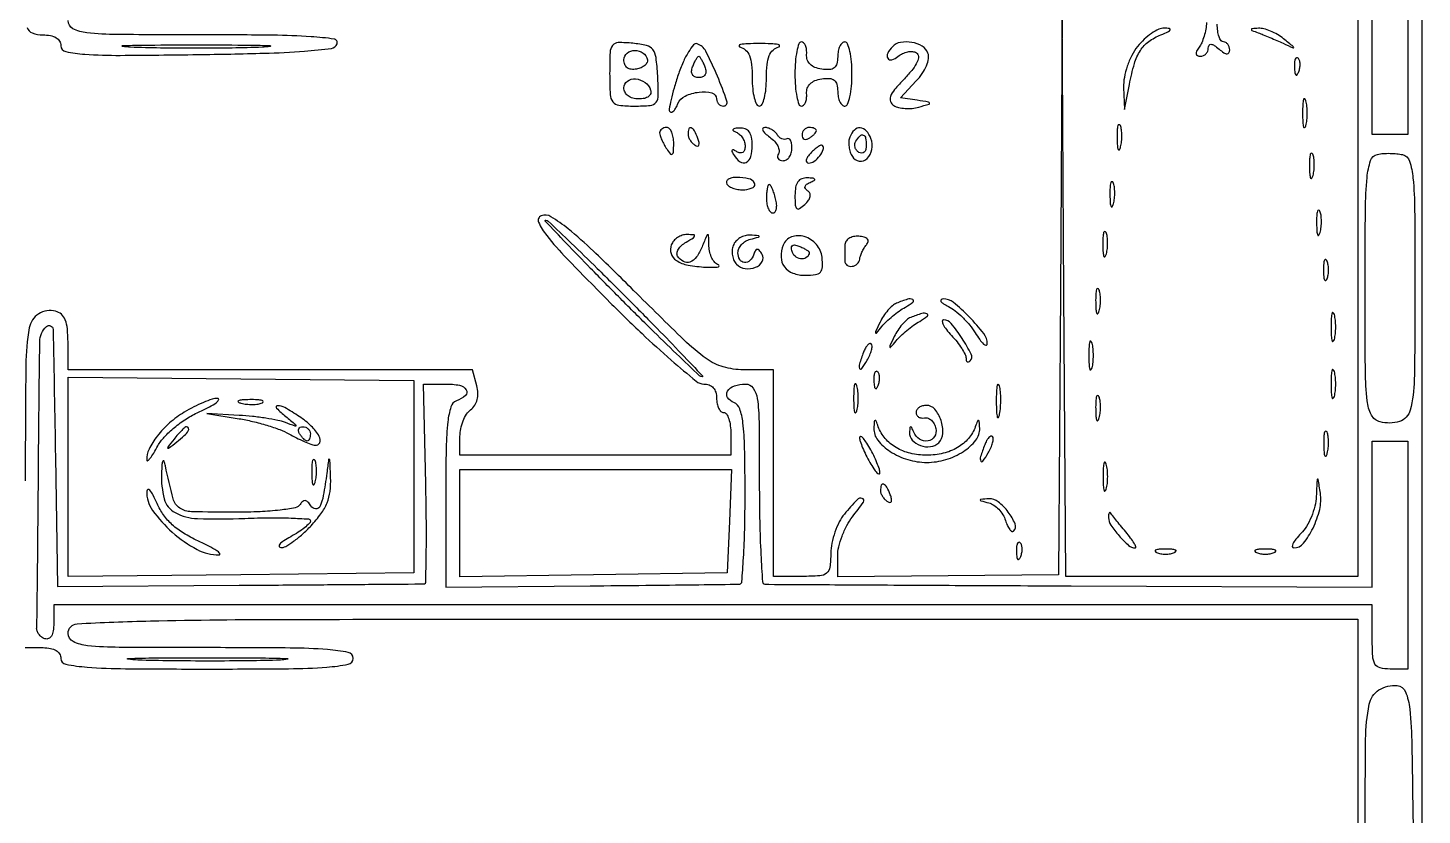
# Model space of a CAD drawing. Extents: x 21 to 512, y 29 to 785.
# Drawn here: x 316.4 to 512, y 486.5 to 597 of the extents above; entities that cross this region are included whole.
import ezdxf

# ---------------------------------------------------------------- set-up
doc = ezdxf.new("R2010")
doc.units = 0
doc.header["$MEASUREMENT"] = 0

msp = doc.modelspace()

# ---------------------------------------------------------------- linework, layer by layer
for points in [[(509.852998, 783.767273, -0.000007), (509.926562, 754.278329, -0.000388)], [(512, 407), (512, 785), (290.988282, 785), (69.976564, 785), (70.000114, 706.75, -0.000064), (70.026936, 552.551649, -0.002407), (69.861283, 517.802624, -0.003512), (69.557707, 499.52133, -0.40731), (68, 498, 0.043375), (67.234359, 497.933456, 0.063112), (66.5875, 497.733751, 0.082769), (66.149557, 497.440102, 0.206609), (66, 497.09362, 0.242293), (66.156532, 496.78956, 0.107245), (66.583207, 496.606, 0.070952), (67.224679, 496.573298, 0.041285), (67.985385, 496.706429, -0.400173), (69.17084, 496.05027, -0.057548), (69.742451, 493.061718, -0.015459), (70.026669, 486.471388, -0.000903), (70.235385, 466.362809)], [(254.000125, 508.75, 0.000018), (254.008642, 537.806015, 0.000026), (254.013845, 563.209735, 0.000011), (254.016678, 584.980248, 0.000571)], [(349.098051, 599.965561, -0.000326), (401.937851, 600)], [(503, 600), (503, 560), (503, 520), (482.511474, 520), (462.022949, 520), (461.749669, 559.75), (461.47639, 599.5), (461.238195, 559.86928), (461, 520.23856), (445.5, 520.081997), (430, 519.925433), (430, 522.827858, -0.057167), (430.149423, 524.130477, -0.032445), (430.60882, 525.651685, -0.031979), (431.27893, 527.143865, -0.045153), (432.07258, 528.365141, 0.014757), (433.60824, 530.440646, 0.498492), (433.442551, 530.945037, 0.29571), (432.716624, 530.762376, 0.013498), (430.943562, 528.75, 0.056818), (430.221783, 527.65254, 0.033501), (429.608141, 526.20625, 0.033138), (429.183207, 524.659053, 0.047924), (429.033269, 523.25, -0.027903), (428.903046, 521.280604, -0.195098), (428.444408, 520.455204, -0.154839), (427.477549, 520.07905, -0.015949), (425, 520), (421, 520), (421, 534.5), (421, 549), (416.765647, 549, -0.070645), (413.946247, 549.400349, -0.086206), (411.554991, 550.567562, -0.035987), (408.420313, 553.197303, -0.003502), (401.357398, 560.142197, 0.004946), (395.709103, 565.664127, 0.021288), (392.181108, 568.768575, 0.031962), (389.768764, 570.473182, 0.233526), (388.400102, 570.600039, 0.429585), (388.030274, 569.707686, 0.063214), (389.162818, 567.838986, 0.024553), (391.991887, 564.61482, 0.003665), (398.042038, 558.457842, 0.007208), (402.548151, 554.067354, 0.010703), (406.630037, 550.365741, 0.006102), (410.135793, 547.395029, 0.174429), (411.233688, 547, -0.09391), (411.966254, 546.861185, -0.11876), (412.529211, 546.466924, -0.109746), (412.880149, 545.831822, -0.071671), (413, 545, 0.048028), (413.073693, 544.234582, 0.068025), (413.29375, 543.5875, 0.088204), (413.618118, 543.151477, 0.191087), (414, 543, -0.254951), (414.384262, 542.790443, -0.06271), (414.70625, 542.11875, -0.048861), (414.927234, 541.149251, -0.031626), (415, 540), (415, 537), (396, 537), (377, 537), (377, 539.639757, -0.05016), (377.109835, 540.731847, -0.044139), (377.436041, 541.83022, -0.046574), (377.915348, 542.773814, -0.09164), (378.484395, 543.389757, 0.087616), (379.063398, 544.006524, 0.080667), (379.416672, 544.801752, 0.073499), (379.519965, 545.734091, 0.056217), (379.367763, 546.75), (378.766737, 549), (350.383369, 549), (322, 549), (322, 552.883369, 0.023826), (321.910535, 554.759752, 0.072179), (321.608121, 555.998768, 0.112714), (321.064609, 556.77976, 0.121737), (320.25, 557.220612, 0.207787), (317.889253, 556.849372, 0.210111), (316.563682, 554.873347, 0.041833), (316.076703, 549.655699, 0.002362), (316, 533.416667)], [(316.273674, 597.033285, 0.241785), (316.97448, 596.266877, 0.089139), (318.459558, 596, -0.045561), (319.533199, 595.901965, -0.089621), (320.332601, 595.600263, -0.121768), (320.82176, 595.114429, -0.137473), (321, 594.478407, 0.353465), (321.673955, 593.644161, 0.036677), (324.35462, 593.270651, 0.01764), (329.328073, 593.122174, 0.002184), (340.167462, 593.228407, 0.003152), (349.495529, 593.419402, 0.012692), (355.185962, 593.716482, 0.012105), (358.962174, 594.102048, 0.288545), (359.750795, 594.75, 0.468878), (359.344119, 595.404892, 0.017839), (356.096364, 595.739073, 0.013991), (350.742666, 595.947342, 0.002726), (341.083333, 596, -0.001639), (328.888319, 596.03997, -0.024472), (324.635417, 596.276201, -0.094007), (322.692204, 596.860074, -0.279841), (322, 598, -0.395179)], [(481.760931, 597.75, -0.033718), (481.647577, 596.796882, -0.027099), (481.402127, 595.79375, -0.027863), (481.071827, 594.888508, -0.060579), (480.700636, 594.25, 0.038836), (480.349071, 593.701467, 0.159567), (480.280896, 593.317815, 0.263522), (480.460502, 593.08444, 0.100218), (480.877555, 593, 0.099038), (481.305923, 593.08569, 0.097945), (481.670282, 593.329718, 0.097945), (481.91431, 593.694077, 0.099038), (482, 594.122445, -0.122183), (482.101643, 594.532179, -0.300026), (482.361364, 594.674576, -0.128583), (482.808783, 594.51771, -0.024942), (483.5, 594, 0.024942), (484.191217, 593.48229, 0.128583), (484.638636, 593.325424, 0.300026), (484.898357, 593.467821, 0.122183), (485, 593.877555, 0.076408), (484.934084, 594.306381, 0.089515), (484.742969, 594.670282, 0.100753), (484.458694, 594.91355, 0.127432), (484.125, 595, -0.247457), (483.789117, 595.177076, -0.066043), (483.507031, 595.734375, -0.050979), (483.313744, 596.542375, -0.033246), (483.25, 597.5, -0.113665)], [(316, 510), (318.5, 510, -0.04716), (319.543379, 509.90137, -0.088208), (320.333333, 509.6, -0.118484), (320.822179, 509.11998, -0.140575), (321, 508.5, 0.358821), (321.686378, 507.666708, 0.029936), (324.666667, 507.268293, 0.01614), (330.053506, 507.04858, 0.002122), (341.5, 507, 0.002122), (352.946494, 507.04858, 0.01614), (358.333333, 507.268293, 0.029936), (361.313622, 507.666708, 0.358821), (362, 508.5, 0.357), (361.320108, 509.33087, 0.031097), (358.416667, 509.73125, 0.016532), (353.155978, 509.951266, 0.002184), (342, 510, -0.001547), (329.192962, 510.039623, -0.023375), (324.75, 510.275, -0.089188), (322.714064, 510.8551, -0.286287), (322, 512, -0.39844), (323.280983, 513.352302, -0.008015), (333.5625, 513.744475, -0.005238), (352.605089, 513.965754, -0.000286), (412.5, 514), (503, 514), (503, 433.5)]]:
    msp.add_lwpolyline(points, format="xyb")
msp.add_lwpolyline([(510, 683), (510, 582), (507.5, 582), (505, 582), (505, 592), (505, 602)])
for points in [[(472.07258, 594.365141, 0.048173), (471.26494, 593.105791, 0.036474), (470.623612, 591.593369, 0.036886), (470.2168, 590.028923, 0.054444), (470.114999, 588.615141), (470.229998, 585.5), (470.922465, 589.033965, -0.02262), (471.6354, 591.963421, -0.070623), (472.46999, 593.807629, -0.093643), (473.636041, 595.052486, -0.062037), (475.352327, 596.006691, 0.009167), (476.402208, 596.452845, 0.172284), (476.657722, 596.696375, 0.513459), (476.567398, 596.869651, 0.025953), (475.82258, 596.936614, 0.118192), (475.034245, 596.778843, 0.042092), (474.029082, 596.207391, 0.038911), (472.989517, 595.368684, 0.036925)], [(489, 596.285925, -0.007594), (489.715877, 596.008049, -0.003423), (490.646875, 595.622861, -0.003388), (491.624619, 595.202646, -0.004617), (492.5, 594.809706, 0.001244), (493.904417, 594.167876, 0.515711), (493.98371, 594.213921, 0.251175), (493.929096, 594.343189, 0.000858), (492.55887, 595.444834, 0.036738), (491.701106, 596.034194, 0.032368), (490.730029, 596.519979, 0.033785), (489.793843, 596.842314, 0.078825), (489.05887, 596.921053, 0.005928), (488.146399, 596.863988, 0.366178), (488.038557, 596.758082, 0.333106), (488.121755, 596.622585, 0.005492)], [(398, 590.563358, 0.011641), (398.06906, 587.597438, 0.152709), (398.441124, 586.577014, 0.208102), (399.285198, 586.10738, 0.024352), (401.48866, 586, 0.021689), (403.702517, 586.09608, 0.210845), (404.505963, 586.537456, 0.166249), (404.824606, 587.488275, 0.012494), (404.73866, 590.25, 0.016776), (404.507116, 592.825993, 0.133159), (404.058745, 593.923159, 0.173761), (403.170572, 594.497471, 0.03346), (401.25, 594.813358, 0.026123), (399.198415, 594.903453, 0.231403), (398.410882, 594.510178, 0.154118), (398.061383, 593.54378, 0.010297)], [(407.612828, 590.377113, 0.011274), (407.03132, 588.535476, 0.017071), (406.616991, 586.907138, 0.011902), (406.35779, 585.568183, 0.242813), (406.479377, 585.18729, 0.299188), (406.710048, 585.139575, 0.109625), (406.999036, 585.335517, 0.064297), (407.307712, 585.760498, 0.033351), (407.58345, 586.356872, -0.196718), (408.579728, 587.415885, -0.077468), (410.544444, 587.965582, -0.092921), (412.345705, 587.844481, -0.342066), (413, 587, 0.094842), (413.07306, 586.618298, 0.09686), (413.281705, 586.29375, 0.098869), (413.593063, 586.076492, 0.1034), (413.958994, 586, 0.51282), (414.445718, 586.67733, 0.018262), (413.11896, 590.190165, 0.018925), (411.478738, 593.715375, 0.196395), (410.289327, 594.736891, 0.306847), (409.777919, 594.593314, 0.037783), (409.061936, 593.603263, 0.034236), (408.306075, 592.158936, 0.021327)], [(416.25, 594.310674, -0.122222), (417.066208, 593.865997, -0.112701), (417.609466, 593.079123, -0.071706), (417.911061, 591.828463, -0.02337), (418, 589.926676, 0.024045), (418.072409, 588.421862, 0.03832), (418.29375, 587.153461, 0.044955), (418.613081, 586.248475, 0.293445), (419, 586, 0.293445), (419.386919, 586.248475, 0.044955), (419.70625, 587.153461, 0.03832), (419.927591, 588.421862, 0.024045), (420, 589.926676, -0.02337), (420.088939, 591.828463, -0.071706), (420.390534, 593.079123, -0.112701), (420.933792, 593.865997, -0.122222), (421.75, 594.310674, 0.426272), (421.842875, 594.476989, 0.284687), (421.664062, 594.633659, 0.032121), (420.625633, 594.738448, 0.009088), (419, 594.767997, 0.009088), (417.374367, 594.738448, 0.032121), (416.335938, 594.633659, 0.284687), (416.157125, 594.476989, 0.426272)], [(424, 590.5, 0.018596), (424.064175, 588.775086, 0.030171), (424.261111, 587.321875, 0.030838), (424.542245, 586.250748, 0.323767), (424.888889, 586, 0.197145), (425.2172, 586.134685, 0.097105), (425.475868, 586.51392, 0.072434), (425.626653, 587.079874, 0.048784), (425.638889, 587.749516, -0.103554), (425.735474, 588.505024, -0.11597), (426.127197, 589.123725, -0.099369), (426.81053, 589.568859, -0.059569), (427.75, 589.819067, -0.046502), (428.848072, 589.872202, -0.155312), (429.516862, 589.625991, -0.170442), (429.883692, 589.056506, -0.058719), (430, 588.069551, 0.046354), (430.073593, 587.277431, 0.066305), (430.29375, 586.607931, 0.086397), (430.617996, 586.156121, 0.196458), (431, 586, 0.31052), (431.388512, 586.267028, 0.036969), (431.70625, 587.321875, 0.033738), (431.927717, 588.775243, 0.020945), (432, 590.5, 0.020945), (431.927717, 592.224757, 0.033738), (431.70625, 593.678125, 0.036969), (431.388512, 594.732972, 0.31052), (431, 595, 0.196458), (430.617996, 594.843879, 0.086397), (430.29375, 594.392069, 0.066305), (430.073593, 593.722569, 0.046354), (430, 592.930449, -0.058719), (429.883692, 591.943494, -0.170442), (429.516862, 591.374009, -0.155312), (428.848072, 591.127798, -0.046502), (427.75, 591.180933, -0.059569), (426.81053, 591.431141, -0.099369), (426.127197, 591.876275, -0.11597), (425.735474, 592.494976, -0.103554), (425.638889, 593.250484, 0.048784), (425.626653, 593.920126, 0.072434), (425.475868, 594.48608, 0.097105), (425.2172, 594.865315, 0.197145), (424.888889, 595, 0.323767), (424.542245, 594.749252, 0.030838), (424.261111, 593.678125, 0.030171), (424.064175, 592.224914, 0.018596)], [(437.666667, 594.333333, 0.079356), (437.011548, 593.429171, 0.253092), (437.031105, 592.708591, 0.350079), (437.583522, 592.491528, 0.098727), (438.456195, 592.963645, -0.061718), (439.096935, 593.373837, -0.062614), (439.815337, 593.612786, -0.06893), (440.499464, 593.652781, -0.119141), (441.038193, 593.476396, -0.25297), (441.32619, 592.97535, -0.11581), (441.168344, 592.214122, -0.061101), (440.519889, 591.173129, -0.021211), (439.349562, 589.842976, 0.016051), (437.981065, 588.319573, 0.082057), (437.401969, 587.344755, 0.188958), (437.402825, 586.644326, 0.162018), (437.878262, 586.075238, 0.081866), (438.546651, 585.800332, 0.040732), (439.455271, 585.667263, 0.03901), (440.442937, 585.681072, 0.046152), (441.360698, 585.852061, 0.00321), (442.809323, 586.273108, 0.392091), (442.899142, 586.424948, 0.308766), (442.754055, 586.562481, 0.002632), (441.152971, 586.811759), (438.805942, 587.164532), (441.029485, 589.531385, 0.040296), (441.860688, 590.572738, 0.049832), (442.448381, 591.665302, 0.057599), (442.736825, 592.672739, 0.133329), (442.657899, 593.449119, 0.168531), (441.856341, 594.400121, 0.090548), (440.401349, 594.941047, 0.088831), (438.822032, 594.938106, 0.152757)], [(349.25, 594.254932, -0.005616), (345.039062, 594.152055, -0.003298), (340, 594.118814, -0.003298), (334.960938, 594.152055, -0.005616), (330.75, 594.254932, -0.036136), (329.643372, 594.374801, -0.89753), (329.651562, 594.487983, -0.007432), (333.366187, 594.565241, -0.001483), (340, 594.584916, -0.001483), (346.633813, 594.565241, -0.007432), (350.348437, 594.487983, -0.89753), (350.356628, 594.374801, -0.036136)], [(403.302821, 592.513695, -0.173043), (403.243946, 592.111572, -0.094518), (402.928016, 591.718118, -0.074555), (402.404868, 591.392357, -0.054517), (401.75, 591.190371, -0.075042), (401.019642, 591.160813, -0.134068), (400.464524, 591.379901, -0.143006), (400.120561, 591.837793, -0.090288), (400, 592.5, -0.226436), (400.442529, 593.42706, -0.170609), (401.521089, 593.811149, -0.153586), (402.688017, 593.449352, -0.194407)], [(411.361626, 591.5, -0.074756), (411.496379, 590.889304, -0.14841), (411.385989, 590.410795, -0.165571), (411.041375, 590.107791, -0.098585), (410.5, 590, -0.098585), (409.958625, 590.107791, -0.165571), (409.614011, 590.410795, -0.14841), (409.503621, 590.889304, -0.074756), (409.638374, 591.5, -0.015549), (409.879681, 592.074741, -0.023203), (410.128913, 592.559375, -0.019892), (410.35928, 592.925857, -0.247326), (410.5, 593, -0.247326), (410.64072, 592.925857, -0.019892), (410.871087, 592.559375, -0.023203), (411.120319, 592.074741, -0.015549)], [(494.078947, 591.416667, 0.018894), (494.137993, 590.670344, 0.168741), (494.279315, 590.37858, 0.470617), (494.461564, 590.395823, 0.054073), (494.683114, 590.8125, 0.051402), (494.839148, 591.359369, 0.05415), (494.876576, 591.916927, 0.060344), (494.797407, 592.402231, 0.126455), (494.604167, 592.729167, 0.296942), (494.385309, 592.77538, 0.208169), (494.200665, 592.592839, 0.077125), (494.089945, 592.112848, 0.028489)], [(403.750467, 588.25, -0.158297), (403.754141, 587.755274, -0.156475), (403.466685, 587.350056, -0.107922), (402.889009, 587.08627, -0.053387), (402.083333, 587, -0.066422), (401.248452, 587.111401, -0.09567), (400.58104, 587.438799, -0.111791), (400.15323, 587.945354, -0.12024), (400, 588.573324, -0.245384), (400.484986, 589.50204, -0.175333), (401.638975, 589.810437, -0.13487), (402.960832, 589.321742, -0.158083)], [(495.232003, 585, 0.011065), (495.259713, 583.748017, 0.052887), (495.366341, 583.042188, 0.542911), (495.521012, 582.99086, 0.161593), (495.689326, 583.25, 0.039571), (495.831531, 584.047266, 0.024357), (495.877971, 585, 0.024357), (495.831531, 585.952734, 0.039571), (495.689326, 586.75, 0.161593), (495.521012, 587.00914, 0.542911), (495.366341, 586.957812, 0.052887), (495.259713, 586.251983, 0.011065)], [(405.015313, 582.25, 0.077483), (405.083671, 581.863534, 0.020703), (405.310881, 581.279688, 0.02047), (405.627829, 580.629313, 0.019837), (406, 580, 0.023197), (406.520491, 579.271114, 0.409657), (406.781653, 579.237851, 0.220444), (406.949578, 579.555791, 0.011293), (406.984687, 580.75, 0.042523), (406.917196, 581.611405, 0.062416), (406.701752, 582.339062, 0.082215), (406.381177, 582.832025, 0.210568), (406, 583, 0.073605), (405.619044, 582.943614, 0.089496), (405.298248, 582.779688, 0.102891), (405.086708, 582.535958, 0.133323)], [(420.461646, 581.651704, -0.048287), (421.122254, 581.063041, -0.064987), (421.585072, 580.410115, -0.081488), (421.791543, 579.795771, -0.180725), (421.696764, 579.318371, 0.103979), (421.561287, 578.942995, 0.179458), (421.631565, 578.622688, 0.165236), (421.901527, 578.407858, 0.086376), (422.329703, 578.333333, 0.140424), (422.803221, 578.468994, 0.099906), (423.206672, 578.850308, 0.085101), (423.478397, 579.420586, 0.068824), (423.571429, 580.093248, 0.039472), (423.520514, 580.737197, 0.085334), (423.360923, 581.206088, 0.161208), (423.125559, 581.426591, 0.251809), (422.854813, 581.410269, -0.140509), (422.533122, 581.319718, -0.099897), (422.164194, 581.396018, -0.085072), (421.803843, 581.62842, -0.068778), (421.510081, 581.983688, 0.070784), (421.185962, 582.372497, 0.052784), (420.733917, 582.701458, 0.053342), (420.229436, 582.924953, 0.077769), (419.749853, 583, 0.2505), (419.505669, 582.869473, 0.275341), (419.491946, 582.603938, 0.08646), (419.826334, 582.171501, 0.027184)], [(425, 581.940983, 0.108972), (425.078288, 581.586039, 0.182303), (425.29375, 581.3746, 0.161196), (425.6179, 581.343488, 0.082592), (426, 581.5, 0.029505), (426.382774, 581.768994, 0.035638), (426.70625, 582.066025, 0.038439), (426.934461, 582.34829, 0.151918), (427, 582.559017, 0.210953), (426.92554, 582.727648, 0.081139), (426.70625, 582.870461, 0.061769), (426.382849, 582.967655, 0.042167), (426, 583, 0.105053), (425.618444, 582.918938, 0.099167), (425.29375, 582.688914, 0.09642), (425.076123, 582.345238, 0.093332)], [(469.194949, 581.5, 0.012823), (469.235556, 580.431793, 0.080377), (469.356533, 579.900903, 0.597527), (469.51666, 579.883358, 0.087174), (469.692991, 580.269032, 0.037336), (469.832894, 581.036634, 0.029507), (469.872264, 581.880008, 0.030339), (469.814405, 582.671085, 0.06278), (469.655937, 583.269032, 0.31318), (469.47713, 583.386009, 0.333666), (469.315079, 583.257153, 0.052471), (469.212705, 582.580113, 0.014395)], [(409, 582.059017, 0.088797), (409.072509, 581.65395, 0.053277), (409.290385, 581.21498, 0.051183), (409.610411, 580.810572, 0.061454), (409.988546, 580.507079, 0.1144), (410.325929, 580.393111, 0.32948), (410.525685, 580.512472, 0.155351), (410.556862, 580.868281, 0.036408), (410.381557, 581.448062, 0.029964), (409.894727, 582.51997, 0.168622), (409.441482, 582.942608, 0.444011), (409.117673, 582.798253, 0.079093)], [(415.75, 582.337719, -0.090943), (416.227933, 582.034797, -0.065439), (416.632812, 581.548015, -0.063907), (416.906631, 580.959485, -0.077109), (417, 580.35765, -0.075728), (416.918204, 579.820679, -0.172939), (416.675292, 579.497686, -0.192024), (416.303503, 579.420751, -0.094832), (415.845492, 579.595492, 0.029004), (415.386848, 579.843426, 0.315645), (415.190983, 579.809017, 0.315645), (415.156574, 579.613152, 0.029004), (415.404508, 579.154508, 0.094248), (416.301272, 578.175373, 0.287445), (417.160945, 578.105118, 0.213387), (417.798456, 578.906381, 0.062984), (418, 580.5, 0.043691), (417.900702, 581.634193, 0.113288), (417.582895, 582.385319, 0.149605), (417.034918, 582.800087, 0.09932), (416.25, 582.921053, 0.021021), (415.583427, 582.862835, 0.185333), (415.327933, 582.724694, 0.449116), (415.351958, 582.54862, 0.051902)], [(431.699509, 581.659316, 0.076488), (431.565839, 581.043451, 0.047164), (431.590506, 580.300927, 0.046126), (431.757543, 579.552737, 0.060507), (432.050879, 578.917675, 0.224064), (433.021365, 578.286861, 0.229344), (434.111564, 578.642541, 0.15618), (434.801713, 579.921971, 0.138688), (434.664167, 581.432783, 0.087523), (434.010407, 582.520931, 0.197231), (433.166094, 582.945283, 0.219014), (432.333627, 582.636724, 0.104936)], [(434, 580.440983, -0.067432), (433.925389, 579.890269, -0.140899), (433.701458, 579.524436, -0.190788), (433.36964, 579.397824, -0.136093), (432.983688, 579.510081, -0.090427), (432.639411, 579.820631, -0.095498), (432.434921, 580.22714, -0.099685), (432.401101, 580.665803, -0.108373), (432.542705, 581.069098, -0.050477), (433.13314, 581.838655, -0.315493), (433.592818, 581.933879, -0.25701), (433.914842, 581.519563, -0.039415)], [(426.210573, 579.399141, 0.036357), (425.782662, 578.861158, 0.09576), (425.587911, 578.410998, 0.218285), (425.649322, 578.126309, 0.236389), (425.901556, 578, 0.157897), (426.687482, 578.254536, 0.069007), (427.487692, 579.021539, 0.076948), (427.981063, 579.892915, 0.301864), (427.850136, 580.465672, 0.297152), (427.632938, 580.505656, 0.045304), (427.224083, 580.28958, 0.03842), (426.730077, 579.911277, 0.023968)], [(496.194949, 577.5, 0.012823), (496.235556, 576.431793, 0.080377), (496.356533, 575.900903, 0.597527), (496.51666, 575.883358, 0.087174), (496.692991, 576.269032, 0.037336), (496.832894, 577.036634, 0.029507), (496.872264, 577.880008, 0.030339), (496.814405, 578.671085, 0.06278), (496.655937, 579.269032, 0.31318), (496.47713, 579.386009, 0.333666), (496.315079, 579.257153, 0.052471), (496.212705, 578.580113, 0.014395)], [(511, 560.490357, -0.003622), (510.906407, 547.571942, -0.060219), (510.330116, 543.322115, -0.258386), (508.834958, 541.751481, -0.140942), (506.096452, 541.685028, -0.212775), (504.893508, 542.648043, -0.091683), (504.28611, 544.657276, -0.025905), (504.04179, 548.799438, -0.001779), (504, 560.543307, -0.002133), (504.046459, 571.434152, -0.021216), (504.279015, 575.99385, -0.055943), (504.768352, 578.345509, -0.266751), (505.75, 579.228451, -0.034806), (506.547096, 579.34205, -0.021091), (507.5, 579.370458, -0.021083), (508.452856, 579.318444, -0.034511), (509.25, 579.185144, -0.261151), (510.231242, 578.279097, -0.055304), (510.720339, 575.912918, -0.021186), (510.953277, 571.34697, -0.002152)], [(414.460673, 575.063632, 0.123768), (414.819683, 574.714857, 0.054183), (415.430751, 574.444609, 0.049026), (416.176476, 574.285538, 0.046877), (416.950412, 574.271218, 0.094968), (418.151773, 574.596671, 0.443712), (418.328072, 575.20598, 0.198472), (417.489533, 575.811445, 0.058446), (415.881966, 576, 0.045956), (415.156025, 575.933136, 0.100045), (414.639461, 575.724942, 0.178034), (414.412584, 575.417583, 0.212378)], [(424, 573.460573, 0.015236), (424.041802, 572.089119, 0.196783), (424.259836, 571.637225, 0.346655), (424.641998, 571.612245, 0.036518), (425.389335, 572.210573, 0.047425), (425.906972, 572.791443, 0.108962), (426.142414, 573.324304, 0.16029), (426.088527, 573.775418, 0.144421), (425.776183, 574.128949, -0.101714), (425.468348, 574.423321, -0.229871), (425.420375, 574.734158, -0.169282), (425.642775, 575.036542, -0.055746), (426.136847, 575.300002, 0.023718), (426.709835, 575.559972, 0.438953), (426.757373, 575.731622, 0.232968), (426.5442, 575.864069, 0.013273), (425.75, 575.921053, 0.099948), (424.962045, 575.798617, 0.150925), (424.414511, 575.379803, 0.112721), (424.098215, 574.618437, 0.042336)], [(468.194949, 573.5, 0.012823), (468.235556, 572.431793, 0.080377), (468.356533, 571.900903, 0.597527), (468.51666, 571.883358, 0.087174), (468.692991, 572.269032, 0.037336), (468.832894, 573.036634, 0.029507), (468.872264, 573.880008, 0.030339), (468.814405, 574.671085, 0.06278), (468.655937, 575.269032, 0.31318), (468.47713, 575.386009, 0.333666), (468.315079, 575.257153, 0.052471), (468.212705, 574.580113, 0.014395)], [(420, 573, 0.043375), (420.066544, 572.234359, 0.063112), (420.266249, 571.5875, 0.082769), (420.559898, 571.149557, 0.206609), (420.90638, 571, 0.24384), (421.210205, 571.157535, 0.106581), (421.392877, 571.5875, 0.070464), (421.424365, 572.233678, 0.040966), (421.289749, 573, 0.016817), (421.061542, 573.766387, 0.025621), (420.807757, 574.4125, 0.023188), (420.560437, 574.897136, 0.269386), (420.383369, 575, 0.326917), (420.233718, 574.890445, 0.029396), (420.112615, 574.4125, 0.029316), (420.027671, 573.766644, 0.018041)], [(497.194949, 569.5, 0.012823), (497.235556, 568.431793, 0.080377), (497.356533, 567.900903, 0.597527), (497.51666, 567.883358, 0.087174), (497.692991, 568.269032, 0.037336), (497.832894, 569.036634, 0.029507), (497.872264, 569.880008, 0.030339), (497.814405, 570.671085, 0.06278), (497.655937, 571.269032, 0.31318), (497.47713, 571.386009, 0.333666), (497.315079, 571.257153, 0.052471), (497.212705, 570.580113, 0.014395)], [(400.5, 559, -0.002138), (404.670011, 554.781085, -0.003693), (408.097786, 551.23125, -0.000775), (411.027325, 548.142638, -0.658109), (410.965892, 548, -0.192834), (410.626687, 548.135872, -0.00067), (407.391536, 551.23125, -0.003438), (403.740002, 554.782954, -0.002134), (399.5, 559, -0.002138), (395.329989, 563.218915, -0.003693), (391.902214, 566.76875, -0.000775), (388.972675, 569.857362, -0.658109), (389.034108, 570, -0.192834), (389.373313, 569.864128, -0.00067), (392.608464, 566.76875, -0.003438), (396.259998, 563.217046, -0.002134)], [(406.650663, 566.532025, 0.17191), (406.618908, 565.307039, 0.172456), (407.36559, 564.337217, 0.09773), (408.99567, 563.689399, 0.034675), (411.5, 563.402377, 0.011584), (412.580589, 563.379005, 0.044155), (413.251562, 563.439417, 0.369752), (413.357112, 563.568764, 0.309826), (413.25, 563.71729, -0.128018), (412.766684, 564.047778, -0.062856), (412.348568, 564.671121, -0.05618), (412.053726, 565.471271, -0.052938), (411.936614, 566.333333, 0.002757), (411.88402, 567.845746, 0.42764), (411.768098, 567.947893, 0.280765), (411.612655, 567.833763, 0.00196), (410.968838, 566.25, -0.058512), (410.192765, 564.826288, -0.148506), (409.272037, 564.111747, -0.218545), (408.350433, 564.171929, -0.131167), (407.537985, 564.93854, -0.182072), (407.452394, 565.375621, -0.094539), (407.648566, 565.904255, -0.073147), (408.094167, 566.444276, -0.051962), (408.728968, 566.908131, 0.006767), (409.767796, 567.531887, 0.227952), (409.919163, 567.768942, 0.42835), (409.788543, 567.927405, 0.013376), (408.856989, 567.969591, 0.082209), (408.186796, 567.871355, 0.067071), (407.531138, 567.55985, 0.067902), (406.988916, 567.090891, 0.089166)], [(415.335833, 566.432783, 0.074237), (415.185342, 565.754091, 0.061205), (415.224105, 565.012925, 0.062849), (415.437225, 564.324073, 0.090199), (415.8, 563.8, 0.164191), (417.012719, 563.19928, 0.127093), (418.486009, 563.374518, 0.174562), (419.403385, 564.174036, 0.271885), (419.380297, 565.193683, 0.028056), (418.983192, 565.762253, 0.228578), (418.70621, 565.897966, 0.281546), (418.467897, 565.75423, 0.039379), (418.233582, 565.200746, -0.117166), (417.68198, 564.311114, -0.22449), (416.907433, 564.036387, -0.24373), (416.252773, 564.464315, -0.129139), (416, 565.426676, -0.112012), (416.131478, 566.006208, -0.075733), (416.514063, 566.568604, -0.07028), (417.081133, 567.028982, -0.071619), (417.75, 567.310674, 0.00218), (418.903211, 567.617417, 0.354061), (418.975405, 567.717293, 0.376975), (418.892099, 567.802233, 0.002269), (417.718615, 567.883999, 0.082976), (416.992701, 567.810764, 0.070347), (416.283852, 567.505554, 0.071661), (415.699336, 567.023015, 0.093065)], [(422.361088, 566.498597, 0.095012), (422.058488, 564.806416, 0.156249), (422.515297, 563.439381, 0.15016), (423.7005, 562.556546, 0.08574), (425.475009, 562.25, 0.034971), (426.88189, 562.348522, 0.173479), (427.573182, 562.711381, 0.179748), (427.863657, 563.421691, 0.038058), (427.80436, 564.781231, 0.150744), (427.007087, 566.571823, 0.137619), (425.312274, 567.680125, 0.165925), (423.517343, 567.638412, 0.216359)], [(431, 566.437851), (431, 565.202056), (431, 564.25, 0.250083), (431.299943, 563.687819, 0.179362), (432.005908, 563.518333, 0.148787), (432.750693, 563.846244, 0.196424), (433.085037, 564.5, -0.058874), (433.178979, 564.957682, -0.028802), (433.398889, 565.512054, -0.0281), (433.697043, 566.069132, -0.036296), (434.034057, 566.541036, 0.118005), (434.252427, 566.984235, 0.245531), (434.156609, 567.34638, 0.147524), (433.725094, 567.603677, 0.042412), (432.94902, 567.728887, 0.070045), (432.192722, 567.679904, 0.095415), (431.56335, 567.417666, 0.113088), (431.149387, 566.982586, 0.134633)], [(467.194949, 566.5, 0.012823), (467.235556, 565.431793, 0.080377), (467.356533, 564.900903, 0.597527), (467.51666, 564.883358, 0.087174), (467.692991, 565.269032, 0.037336), (467.832894, 566.036634, 0.029507), (467.872264, 566.880008, 0.030339), (467.814405, 567.671085, 0.06278), (467.655937, 568.269032, 0.31318), (467.47713, 568.386009, 0.333666), (467.315079, 568.257153, 0.052471), (467.212705, 567.580113, 0.014395)], [(426, 565.452028, -0.221723), (425.70754, 564.824933, -0.176606), (424.997937, 564.567179, -0.144684), (424.177157, 564.810826, -0.158419), (423.655712, 565.454816, -0.052218), (423.492566, 566.063039, -0.241428), (423.602299, 566.398585, -0.239714), (423.939743, 566.506823, -0.051608), (424.550928, 566.342084, -0.018792), (425.106057, 566.104765, -0.027318), (425.574335, 565.851255, -0.026011), (425.920733, 565.612832, -0.233079)], [(498.157895, 563, 0.017491), (498.189089, 562.10856, 0.078554), (498.306058, 561.601562, 0.447206), (498.474999, 561.540618, 0.174857), (498.662281, 561.75, 0.057986), (498.818615, 562.320008, 0.037979), (498.87034, 563, 0.037979), (498.818615, 563.679992, 0.057986), (498.662281, 564.25, 0.174857), (498.474999, 564.459382, 0.447206), (498.306058, 564.398438, 0.078554), (498.189089, 563.89144, 0.017491)], [(466.194949, 558.5, 0.012823), (466.235556, 557.431793, 0.080377), (466.356533, 556.900903, 0.597527), (466.51666, 556.883358, 0.087174), (466.692991, 557.269032, 0.037336), (466.832894, 558.036634, 0.029507), (466.872264, 558.880008, 0.030339), (466.814405, 559.671085, 0.06278), (466.655937, 560.269032, 0.31318), (466.47713, 560.386009, 0.333666), (466.315079, 560.257153, 0.052471), (466.212705, 559.580113, 0.014395)], [(438.238541, 558.3339, 0.085941), (437.681252, 557.988809, 0.033235), (437.041046, 557.339643, 0.031695), (436.425799, 556.528028, 0.03393), (435.933375, 555.662847, 0.002138), (435.315304, 554.367916, 0.217859), (435.312961, 554.173168, 0.552081), (435.423939, 554.15697, 0.003529), (436.194834, 555.072592, -0.03066), (436.83835, 555.757793, -0.01674), (437.704107, 556.520166, -0.016627), (438.638996, 557.238659, -0.02533), (439.5, 557.792183, 0.035671), (440.561511, 558.506032, 0.570121), (440.516413, 558.854087, 0.178921), (439.799789, 558.891046, 0.020106)], [(445.559539, 557.864492, -0.055602), (446.467814, 557.291037, -0.026406), (447.502844, 556.370249, -0.025786), (448.49492, 555.2824, -0.033158), (449.282929, 554.182172, 0.017827), (449.925349, 553.224546, 0.048335), (450.465841, 552.612181, 0.157471), (450.800388, 552.455219, 0.444478), (450.973391, 552.603977, 0.172658), (450.485492, 554.086949, 0.028357), (448.471973, 556.399015, 0.027844), (446.216042, 558.466906, 0.186717), (444.797749, 558.93232, 0.174156), (444.509388, 558.811435, 0.378874), (444.486203, 558.590727, 0.100582), (444.84542, 558.25565, 0.024524)], [(440.238541, 556.3339, 0.085941), (439.681252, 555.988809, 0.033235), (439.041046, 555.339643, 0.031695), (438.425799, 554.528028, 0.03393), (437.933375, 553.662847, 0.002138), (437.315304, 552.367916, 0.217859), (437.312961, 552.173168, 0.552081), (437.423939, 552.15697, 0.003529), (438.194834, 553.072592, -0.03066), (438.83835, 553.757793, -0.01674), (439.704107, 554.520166, -0.016627), (440.638996, 555.238659, -0.02533), (441.5, 555.792183, 0.035671), (442.561511, 556.506032, 0.570121), (442.516413, 556.854087, 0.178921), (441.799789, 556.891046, 0.020106)], [(445.961045, 553.811439, -0.020428), (446.741598, 552.901802, -0.02407), (447.401057, 551.978449, -0.023962), (447.875493, 551.157738, -0.119623), (448, 550.644772, 0.061262), (448.041116, 550.310455, 0.183088), (448.170346, 550.124332, 0.24809), (448.35908, 550.102461, 0.103973), (448.579903, 550.246569, 0.323615), (448.729147, 551.174665, 0.027293), (447.450757, 553.401802, 0.028695), (445.913067, 555.497407, 0.223722), (444.846035, 556, 0.429876), (444.669794, 555.814129, 0.104887), (444.792442, 555.35711, 0.048404), (445.24206, 554.652435, 0.021344)], [(499.232003, 555, 0.011065), (499.259713, 553.748017, 0.052887), (499.366341, 553.042188, 0.542911), (499.521012, 552.99086, 0.161593), (499.689326, 553.25, 0.039571), (499.831531, 554.047266, 0.024357), (499.877971, 555, 0.024357), (499.831531, 555.952734, 0.039571), (499.689326, 556.75, 0.161593), (499.521012, 557.00914, 0.542911), (499.366341, 556.957812, 0.052887), (499.259713, 556.251983, 0.011065)], [(320.227441, 536.788722), (320.5, 518.577444), (346, 518.75392, 0.000109), (355.812213, 518.823968, 0.000177), (364.15625, 518.888304, 0.000021), (371.59849, 518.948633, 0.014531), (372, 518.963579, 0.389442), (372.199207, 519.172424, 0.001246), (372.264203, 523.099991, 0.005569), (372.277418, 527.62721, 0.00335), (372.197288, 532.998381), (371.894576, 547), (374.947288, 547, -0.045579), (376.933298, 546.818581, -0.204531), (377.884835, 546.187401, -0.378059), (377.772111, 545.394889, -0.085256), (376.5, 544.638374, 0.232417), (375.718871, 543.795952, 0.044804), (375.290574, 541.698085, 0.023748), (375.05722, 538.077139, 0.004215), (374.999856, 531.281385), (374.999712, 518.5), (395.249856, 518.680563, 0.00029), (403.066312, 518.754789, 0.000457), (409.771833, 518.828483, 0.000101), (415.662343, 518.899793, 0.020006), (416.25, 518.930563, 0.366283), (416.552523, 519.238663, 0.003486), (416.779688, 522.62005, 0.009356), (416.946044, 526.636322, 0.005671), (417, 531.393011, 0.004221), (416.943312, 538.107978, 0.025722), (416.70636, 541.571005, 0.05279), (416.25595, 543.536838, 0.22196), (415.436618, 544.385948, -0.158024), (414.555953, 545.09791, -0.29106), (414.546192, 545.98472, -0.173318), (415.496253, 546.740676, -0.082406), (417.059017, 547, -0.245807), (418.133141, 546.437988, -0.11777), (418.71534, 544.94679, -0.031941), (418.956356, 541.691489, -0.002511), (419, 533, 0.00502), (419.05395, 527.626602, 0.008288), (419.220312, 523.089994, 0.002748), (419.446773, 519.238226, 0.366381), (419.75, 518.923384, 0.023973), (420.354753, 518.890776, 0.000029), (432.690637, 518.818342, 0.000265), (446.497924, 518.745374, 0.000163), (462.750041, 518.673384), (505.000082, 518.5), (505.000041, 528.75), (505, 539), (507.5, 539), (510, 539), (510, 523), (510, 507), (507.5, 507, -0.058662), (506.093239, 507.165617, -0.210352), (505.388889, 507.7, -0.114574), (505.068074, 508.820113, -0.012699), (505, 511.5), (505, 516), (412.5, 516), (320, 516), (320, 513.416667, -0.036676), (319.921812, 512.35218, -0.094439), (319.669355, 511.626882, -0.163192), (319.26607, 511.270319, -0.182539), (318.75, 511.25, -0.081128), (318.279889, 511.496931, -0.074405), (317.896563, 511.886979, -0.077388), (317.656012, 512.356226, -0.101531), (317.6, 512.833333, 0.018287), (317.643474, 513.72101, 0.000207), (317.714687, 519.679167, 0.000639), (317.785278, 526.55878, 0.000417), (317.85, 534.5, -0.001665), (318.046204, 552.928887, -0.200221), (318.966804, 555.051695, -0.653377), (319.895131, 554.668903, -0.001809)], [(433.623539, 551.461341, 0.013074), (433.038161, 549.807875, 0.18392), (433.068872, 549.189955, 0.582659), (433.370907, 549.158973, 0.022794), (434.122073, 550.325003, 0.028467), (434.494276, 551.058111, 0.039963), (434.734072, 551.751423, 0.045448), (434.826923, 552.318576, 0.217548), (434.715202, 552.618131, 0.299281), (434.487156, 552.665262, 0.109577), (434.201425, 552.471425, 0.064271), (433.896209, 552.051117, 0.033338)], [(465.232003, 551, 0.011065), (465.259713, 549.748017, 0.052887), (465.366341, 549.042188, 0.542911), (465.521012, 548.99086, 0.161593), (465.689326, 549.25, 0.039571), (465.831531, 550.047266, 0.024357), (465.877971, 551, 0.024357), (465.831531, 551.952734, 0.039571), (465.689326, 552.75, 0.161593), (465.521012, 553.00914, 0.542911), (465.366341, 552.957812, 0.052887), (465.259713, 552.251983, 0.011065)], [(435.078947, 547.416667, 0.018894), (435.137993, 546.670344, 0.168741), (435.279315, 546.37858, 0.470617), (435.461564, 546.395823, 0.054073), (435.683114, 546.8125, 0.051402), (435.839148, 547.359369, 0.05415), (435.876576, 547.916927, 0.060344), (435.797407, 548.402231, 0.126455), (435.604167, 548.729167, 0.296942), (435.385309, 548.77538, 0.208169), (435.200665, 548.592839, 0.077125), (435.089945, 548.112848, 0.028489)], [(499.232003, 547, 0.011065), (499.259713, 545.748017, 0.052887), (499.366341, 545.042188, 0.542911), (499.521012, 544.99086, 0.161593), (499.689326, 545.25, 0.039571), (499.831531, 546.047266, 0.024357), (499.877971, 547, 0.024357), (499.831531, 547.952734, 0.039571), (499.689326, 548.75, 0.161593), (499.521012, 549.00914, 0.542911), (499.366341, 548.957812, 0.052887), (499.259713, 548.251983, 0.011065)], [(432.232003, 545, 0.011065), (432.259713, 543.748017, 0.052887), (432.366341, 543.042188, 0.542911), (432.521012, 542.99086, 0.161593), (432.689326, 543.25, 0.039571), (432.831531, 544.047266, 0.024357), (432.877971, 545, 0.024357), (432.831531, 545.952734, 0.039571), (432.689326, 546.75, 0.161593), (432.521012, 547.00914, 0.542911), (432.366341, 546.957812, 0.052887), (432.259713, 546.251983, 0.011065)], [(452.252183, 544.5, 0.008901), (452.284834, 543.071102, 0.053901), (452.394187, 542.339362, 0.67161), (452.54341, 542.319562, 0.082665), (452.707261, 542.761659, 0.028254), (452.840609, 543.754739, 0.020511), (452.880728, 544.869594, 0.020826), (452.830983, 545.934218, 0.041951), (452.68708, 546.761659, 0.285845), (452.523779, 546.916221, 0.417468), (452.37161, 546.814362, 0.038992), (452.273069, 545.938425, 0.009782)], [(338.313822, 543.049773, 0.043597), (336.250465, 541.53047, 0.046178), (334.525011, 539.702935, 0.050951), (333.362267, 537.858876, 0.128144), (333.040038, 536.315741, 0.598244), (333.185084, 536.246835, 0.06835), (333.519266, 536.571688, 0.029306), (334.02212, 537.299701, 0.012306), (334.615231, 538.332557, -0.064864), (335.501236, 539.557481, -0.030871), (336.922991, 540.89084, -0.029887), (338.609188, 542.125043, -0.036489), (340.325193, 543.060595, 0.01283), (341.832145, 543.791992, 0.035892), (342.833026, 544.404632, 0.136833), (343.130282, 544.773884, 0.534823), (343, 544.9743, 0.080264), (342.216795, 544.857502, 0.020367), (341.004685, 544.416487, 0.020238), (339.643708, 543.792065, 0.019235)], [(352.55887, 542.418365, -0.001387), (353.914723, 541.30734, -0.242694), (353.986114, 541.140979, -0.498726), (353.884503, 541.07517, -0.002249), (352.5, 541.588461, 0.039622), (351.43375, 541.895442, 0.011816), (349.765625, 542.194669, 0.011771), (347.869535, 542.443179, 0.012471), (346, 542.596527), (341.5, 542.852861), (346, 542.130552, -0.018707), (347.90614, 541.750968, -0.015299), (349.9125, 541.207399, -0.015571), (351.728706, 540.592788, -0.038738), (353, 540.002213, 0.0126), (354.043751, 539.449339, 0.012657), (355.112474, 538.950619, 0.012561), (356.065072, 538.563295, 0.048469), (356.680761, 538.396739, 0.357159), (357.309812, 538.75586, 0.220972), (357.247731, 539.654427, 0.075827), (356.138716, 541.097336, 0.046056), (354.451216, 542.440008, 0.014812), (352.410398, 543.692416, 0.133849), (351.406462, 543.953773, 0.658545), (351.262263, 543.607551, 0.029263)], [(346.269032, 544.307009, 0.037336), (347.036634, 544.167106, 0.029507), (347.880008, 544.127736, 0.030339), (348.671085, 544.185595, 0.06278), (349.269032, 544.344063, 0.31318), (349.386009, 544.52287, 0.333666), (349.257153, 544.684921, 0.052471), (348.580113, 544.787295, 0.014395), (347.5, 544.805051, 0.012823), (346.431793, 544.764444, 0.080377), (345.900903, 544.643467, 0.597527), (345.883358, 544.48334, 0.087174)], [(441, 543, 0.126966), (441.09324, 542.638736, 0.126544), (441.349742, 542.367188, 0.111036), (441.735894, 542.23017, 0.081876), (442.19061, 542.25, -0.145115), (442.674146, 542.210627, -0.098335), (443.1439, 541.9125, -0.082719), (443.528611, 541.400287, -0.066051), (443.763934, 540.75, -0.192292), (443.576119, 539.619578, -0.220047), (442.674164, 539.011716, -0.184087), (441.486143, 539.257823, -0.155973), (440.662281, 540.25, 0.01027), (440.388093, 540.89123, 0.30932), (440.245655, 540.97782, 0.36718), (440.135049, 540.873211, 0.011982), (440.078947, 540.218615, 0.200633), (440.458034, 539.127817, 0.125397), (441.597673, 538.363407, 0.117258), (443.027417, 538.208564, 0.16647), (444.166554, 538.766554, 0.186494), (444.744345, 540.07213, 0.092218), (444.494729, 541.895925, 0.09616), (443.62267, 543.448876, 0.220314), (442.432612, 544, 0.068054), (441.885024, 543.925123, 0.084602), (441.42083, 543.70625, 0.099744), (441.110427, 543.38134, 0.141874)], [(466.194949, 543.5, 0.012823), (466.235556, 542.431793, 0.080377), (466.356533, 541.900903, 0.597527), (466.51666, 541.883358, 0.087174), (466.692991, 542.269032, 0.037336), (466.832894, 543.036634, 0.029507), (466.872264, 543.880008, 0.030339), (466.814405, 544.671085, 0.06278), (466.655937, 545.269032, 0.31318), (466.47713, 545.386009, 0.333666), (466.315079, 545.257153, 0.052471), (466.212705, 544.580113, 0.014395)], [(336.872445, 539.25, 0.001576), (335.99236, 538.120493, 0.377591), (336, 538, 0.377591), (336.120493, 537.99236, 0.001576), (337.25, 538.872445, 0.017685), (338.306759, 539.76332, 0.065617), (338.869516, 540.426111, 0.241985), (338.90695, 540.806605, 0.307699), (338.622445, 541, 0.184603), (338.410139, 540.91885, 0.013803), (337.952641, 540.485937, 0.017649), (337.425681, 539.920402, 0.012436)], [(356, 540, -0.042167), (355.967655, 539.617151, -0.061769), (355.870461, 539.29375, -0.081139), (355.727648, 539.07446, -0.210953), (355.559017, 539, -0.151918), (355.34829, 539.065539, -0.038439), (355.066025, 539.29375, -0.035638), (354.768994, 539.617226, -0.029505), (354.5, 540, -0.082592), (354.343488, 540.3821, -0.161196), (354.3746, 540.70625, -0.182303), (354.586039, 540.921712, -0.108972), (354.940983, 541, -0.093332), (355.345238, 540.923877, -0.09642), (355.688914, 540.70625, -0.099167), (355.918938, 540.381556, -0.105053)], [(435.078947, 540.806704, 0.180705), (435.621625, 539.118158, 0.082063), (437.363524, 537.532353, 0.071019), (439.832653, 536.391086, 0.07292), (442.5, 536, 0.07292), (445.167347, 536.391086, 0.071019), (447.636476, 537.532353, 0.082063), (449.378375, 539.118158, 0.180705), (449.921053, 540.806704, 0.006857), (449.865419, 541.728138, 0.30722), (449.752082, 541.87115, 0.393255), (449.607994, 541.802462, 0.008338), (449.306019, 541, -0.092579), (448.344279, 539.350552, -0.08192), (446.81488, 538.07586, -0.074487), (444.818743, 537.272465, -0.058551), (442.5, 537, -0.058551), (440.181257, 537.272465, -0.074487), (438.18512, 538.07586, -0.08192), (436.655721, 539.350552, -0.092579), (435.693981, 541, 0.008338), (435.392006, 541.802462, 0.393255), (435.247918, 541.87115, 0.30722), (435.134581, 541.728138, 0.006857)], [(498.194949, 538.5, 0.012823), (498.235556, 537.431793, 0.080377), (498.356533, 536.900903, 0.597527), (498.51666, 536.883358, 0.087174), (498.692991, 537.269032, 0.037336), (498.832894, 538.036634, 0.029507), (498.872264, 538.880008, 0.030339), (498.814405, 539.671085, 0.06278), (498.655937, 540.269032, 0.31318), (498.47713, 540.386009, 0.333666), (498.315079, 540.257153, 0.052471), (498.212705, 539.580113, 0.014395)], [(433.070871, 539.5, 0.080198), (433.158117, 538.959558, 0.01689), (433.490678, 538.059375, 0.01729), (433.952921, 537.030469, 0.015627), (434.5, 536, 0.015971), (435.050447, 535.104717, 0.044533), (435.509322, 534.528125, 0.159421), (435.785351, 534.379685, 0.467127), (435.929129, 534.5, 0.080198), (435.841883, 535.040442, 0.01689), (435.509322, 535.940625, 0.01729), (435.047079, 536.969531, 0.015627), (434.5, 538, 0.015971), (433.949553, 538.895283, 0.044533), (433.490678, 539.471875, 0.159421), (433.214649, 539.620315, 0.467127)], [(450.623539, 538.461341, 0.013074), (450.038161, 536.807875, 0.18392), (450.068872, 536.189955, 0.582659), (450.370907, 536.158973, 0.022794), (451.122073, 537.325003, 0.028467), (451.494276, 538.058111, 0.039963), (451.734072, 538.751423, 0.045448), (451.826923, 539.318576, 0.217548), (451.715202, 539.618131, 0.299281), (451.487156, 539.665262, 0.109577), (451.201425, 539.471425, 0.064271), (450.896209, 539.051117, 0.033338)], [(335.116001, 534.44113, 0.073653), (335.506074, 530.881105, 0.20813), (337.019327, 528.957551, 0.116531), (340.168619, 528.113689, 0.017144), (346.814909, 528.143575, -0.00732), (350.337195, 528.228625, -0.012214), (353.302445, 528.184369, -0.005864), (355.73978, 528.059769, -0.396139), (356.000505, 527.781937, -0.201169), (355.848123, 527.419239, -0.024795), (355.192336, 526.83656, -0.026156), (354.303344, 526.195766, -0.018798), (353.25, 525.571975, 0.019902), (352.278739, 524.993894, 0.063402), (351.70402, 524.50656, 0.258728), (351.632945, 524.209053, 0.328416), (351.84879, 524.040038, 0.137641), (352.549147, 524.214315, 0.026871), (353.653604, 524.924077, 0.026694), (354.88913, 525.919696, 0.021948), (356.09879, 527.105755, 0.031015), (357.493501, 528.797867, 0.060144), (358.343429, 530.327391, 0.064884), (358.766777, 531.935197, 0.042267), (358.850168, 533.855755, 0.000856), (358.748437, 536.230939, 0.165436), (358.661966, 536.452292, 0.64978), (358.565308, 536.424292, 0.001519), (358.307173, 534.5, -0.011362), (357.820524, 531.344861, -0.068958), (357.311916, 529.775765, -0.323618), (356.72618, 529.460566, -0.224917), (356.071205, 529.884788, 0.045845), (355.656907, 530.435235, 0.173602), (355.282588, 530.634985, 0.219513), (354.924659, 530.529826, 0.074963), (354.565983, 530.106763, -0.209136), (353.89, 529.639426, -0.017905), (351.76244, 529.303158, -0.019724), (348.950007, 529.073415, -0.010517), (345.460035, 529, -0.006022), (339.314765, 529.074018, -0.141258), (337.671064, 529.591035, -0.184497), (336.744743, 530.887195, -0.011804), (335.654936, 535.5, 0.033056), (335.467567, 536.165392, 0.658827), (335.312362, 536.175512, 0.100591), (335.184631, 535.714508, 0.00797)], [(356.194949, 534.5, 0.012823), (356.235556, 533.431793, 0.080377), (356.356533, 532.900903, 0.597527), (356.51666, 532.883358, 0.087174), (356.692991, 533.269032, 0.037336), (356.832894, 534.036634, 0.029507), (356.872264, 534.880008, 0.030339), (356.814405, 535.671085, 0.06278), (356.655937, 536.269032, 0.31318), (356.47713, 536.386009, 0.333666), (356.315079, 536.257153, 0.052471), (356.212705, 535.580113, 0.014395)], [(467.232003, 534, 0.011065), (467.259713, 532.748017, 0.052887), (467.366341, 532.042188, 0.542911), (467.521012, 531.99086, 0.161593), (467.689326, 532.25, 0.039571), (467.831531, 533.047266, 0.024357), (467.877971, 534, 0.024357), (467.831531, 534.952734, 0.039571), (467.689326, 535.75, 0.161593), (467.521012, 536.00914, 0.542911), (467.366341, 535.957812, 0.052887), (467.259713, 535.251983, 0.011065)], [(333.039142, 531.972506, 0.162762), (333.869871, 529.258894, 0.057285), (336.633635, 526.196673, 0.056859), (340.108887, 523.775295, 0.128663), (343.20034, 523.021962, 0.618321), (343.290549, 523.21047, 0.081928), (342.859758, 523.60865, 0.028123), (341.775634, 524.23856, 0.011015), (340.215856, 524.988357, -0.031823), (338.211838, 526.056478, -0.047028), (336.623652, 527.257076, -0.051887), (335.404319, 528.631083, -0.053115), (334.504998, 530.216395, 0.016325), (333.951656, 531.384077, 0.055149), (333.485883, 532.08674, 0.283114), (333.208188, 532.179831, 0.341644)], [(436, 532.059017, 0.088797), (436.072509, 531.65395, 0.053277), (436.290385, 531.21498, 0.051183), (436.610411, 530.810572, 0.061454), (436.988546, 530.507079, 0.1144), (437.325929, 530.393111, 0.32948), (437.525685, 530.512472, 0.155351), (437.556862, 530.868281, 0.036408), (437.381557, 531.448062, 0.029964), (436.894727, 532.51997, 0.168622), (436.441482, 532.942608, 0.444011), (436.117673, 532.798253, 0.079093)], [(497.149832, 531.25, -0.049822), (496.945824, 529.859064, -0.035883), (496.456513, 528.367188, -0.036468), (495.777326, 527.001711, -0.062815), (495, 526, 0.023054), (494.298935, 525.231121, 0.055149), (493.874478, 524.5875, 0.132916), (493.787973, 524.178724, 0.397981), (493.976947, 524, 0.226307), (495.335876, 524.64827, 0.056831), (496.690454, 526.775503, 0.055085), (497.62578, 529.391096, 0.095912), (497.722491, 531.685365, 0.001065), (497.428819, 533.612322, 0.568406), (497.337971, 533.648998, 0.221484), (497.256487, 533.494312, 0.000709)], [(451.203012, 530.319723, -0.085776), (451.901823, 530.000485, -0.052631), (452.593264, 529.412374, -0.050874), (453.173914, 528.662902, -0.062621), (453.544319, 527.860364, 0.027779), (453.824101, 527.123491, 0.054951), (454.138967, 526.583889, 0.095144), (454.435554, 526.311399, 0.347774), (454.672326, 526.338993, 0.301573), (454.881122, 527.371142, 0.066129), (453.937796, 529.02534, 0.062183), (452.516121, 530.47824, 0.187036), (451.214816, 530.883999, 0.002395), (450.088765, 530.802404, 0.385781), (450.009423, 530.718472, 0.344043), (450.083141, 530.619832, 0.002224)], [(468, 528.238095, 0.149638), (468.317446, 527.201131, 0.031785), (469.485271, 525.689215, 0.03054), (470.821866, 524.344319, 0.18389), (471.726416, 524, 0.525527), (471.82778, 524.147189, 0.040737), (471.582095, 524.660938, 0.028781), (471.101714, 525.386143, 0.014299), (470.415644, 526.25, -0.002165), (469.671089, 527.142161, -0.002864), (469.001205, 527.961458, -0.002056), (468.446689, 528.65344, -0.028117), (468.260657, 528.916667, 0.30273), (468.163824, 528.960359, 0.26602), (468.076568, 528.889211, 0.069899), (468.017302, 528.632834, 0.021905)], [(455.078947, 523.416667, 0.018894), (455.137993, 522.670344, 0.168741), (455.279315, 522.37858, 0.470617), (455.461564, 522.395823, 0.054073), (455.683114, 522.8125, 0.051402), (455.839148, 523.359369, 0.05415), (455.876576, 523.916927, 0.060344), (455.797407, 524.402231, 0.126455), (455.604167, 524.729167, 0.296942), (455.385309, 524.77538, 0.208169), (455.200665, 524.592839, 0.077125), (455.089945, 524.112848, 0.028489)], [(474.75, 523.337719, 0.057986), (475.320008, 523.181385, 0.037979), (476, 523.12966, 0.037979), (476.679992, 523.181385, 0.057986), (477.25, 523.337719, 0.174857), (477.459382, 523.525001, 0.447206), (477.398438, 523.693942, 0.078554), (476.89144, 523.810911, 0.017491), (476, 523.842105, 0.017491), (475.10856, 523.810911, 0.078554), (474.601562, 523.693942, 0.447206), (474.540618, 523.525001, 0.174857)], [(488.75, 523.337719, 0.057986), (489.320008, 523.181385, 0.037979), (490, 523.12966, 0.037979), (490.679992, 523.181385, 0.057986), (491.25, 523.337719, 0.174857), (491.459382, 523.525001, 0.447206), (491.398438, 523.693942, 0.078554), (490.89144, 523.810911, 0.017491), (490, 523.842105, 0.017491), (489.10856, 523.810911, 0.078554), (488.601562, 523.693942, 0.447206), (488.540618, 523.525001, 0.174857)], [(351.803194, 508.25514, -0.005377), (347.347332, 508.153161, -0.003012), (341.928261, 508.120077, -0.003005), (336.451594, 508.152551, -0.004891), (331.803194, 508.253532, -0.026319), (330.39583, 508.372209, -0.91824), (330.401563, 508.483305, -0.007053), (334.332159, 508.560081, -0.001336), (341.5, 508.579813, -0.001369), (348.676781, 508.560744, -0.006527), (352.776563, 508.485103, -0.888327), (352.786309, 508.372892, -0.042812)], [(510.768482, 481.864081, -0.002602), (510.876096, 465.699184, -0.05013), (510.381855, 460.709057, -0.249363), (508.877898, 458.878096, -0.163987), (506.096452, 458.685028, -0.233886), (504.873301, 459.747665, -0.076271), (504.279649, 462.134768, -0.021502), (504.039802, 467.075922, -0.001377), (504, 481.533298, -0.002474), (504.077174, 497.129301, -0.045542), (504.575176, 502.047257, -0.204633), (505.944987, 504.068389, -0.168047), (508.5, 504.689552, -0.281568), (509.66909, 503.812887, -0.069963), (510.259787, 501.386022, -0.0204), (510.556861, 496.293077, -0.001403)]]:
    msp.add_lwpolyline(points, format="xyb", close=True)
for points in [[(370.5, 534), (370.5, 520.5), (346.25, 520.232221), (322, 519.964443), (322, 533.962008), (322, 547.959574), (346.25, 547.729787), (370.5, 547.5)], [(414.79381, 527.75), (414.5, 520.5), (395.75, 520.227935), (377, 519.955869), (377, 527.477935), (377, 535), (396.04381, 535), (415.087619, 535)]]:
    msp.add_lwpolyline(points, close=True)

doc.saveas('drawing.dxf')
